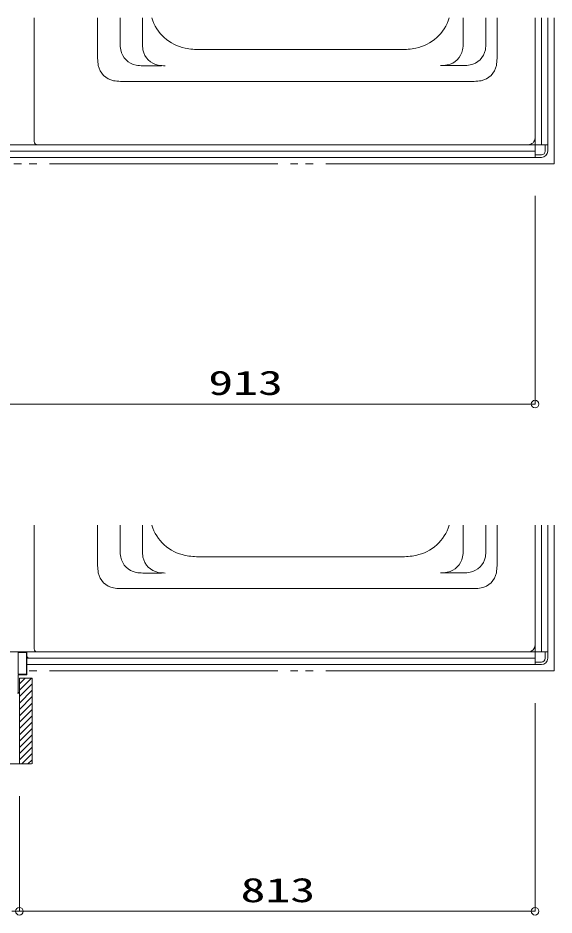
# Model space of a CAD drawing. Units: millimetres on the paper. Extents: x -305 to 305, y -152 to 152.
# Drawn here: x 16.8 to 59.1, y -68.2 to 2.6 of the extents above; entities that cross this region are included whole.
import ezdxf
from ezdxf.enums import TextEntityAlignment as Align

# ---------------------------------------------------------------- set-up
doc = ezdxf.new("R2010")
doc.units = ezdxf.units.MM
doc.linetypes.add('LONG_DOUBLE_CHAIN', pattern=[21.8, 18, -1, 0.6, -0.6, 0.6, -1])
doc.layers.add('0-0_0', color=7, linetype='Continuous', lineweight=9)
doc.layers.add('0-1_VIEW0001', color=7, linetype='Continuous', lineweight=9)
doc.styles.add('ＭＳ ゴシック', font='')
doc.styles.get('ＭＳ ゴシック').set_extended_font_data('MS Gothic')

# ---------------------------------------------------------------- blocks, each defined once
blk = doc.blocks.new('_ORIGIN')
at = {"layer": '0-0_0'}
blk.add_line((0, 0), (-1, 0), dxfattribs=at)
blk.add_circle((0, 0), 0.5, dxfattribs=at)

msp = doc.modelspace()

# ---------------------------------------------------------------- linework, layer by layer
at = {"layer": '0-1_VIEW0001'}
for p, q in [((18.066, 2.573), (18.066, -7.177)), ((23.066, 2.573), (23.066, -0.629)), ((24.842, 2.573), (24.842, 0.595)), ((26.592, 2.573), (26.592, 0.595)), ((51.897, 2.573), (51.897, 0.61)), ((53.697, 2.573), (53.697, 0.61)), ((54.566, -0.629), (54.566, 2.573)), ((57.566, -8.427), (57.566, 2.573)), ((57.566, -6.877), (57.566, 2.573)), ((58.066, -7.427), (58.066, 2.573)), ((58.566, 2.573), (58.566, -7.427)), ((31.163, 0.073), (46.968, 0.073)), ((28.092, -1.202), (26.64, -1.202)), ((50.324, -1.187), (51.899, -1.187)), ((37.816, -2.427), (24.864, -2.427)), ((37.816, -2.427), (52.768, -2.427)), ((57.016, -7.427), (18.316, -7.427)), ((58.566, -7.427), (58.166, -7.427)), ((58.366, -7.427), (58.366, -7.927)), ((58.566, -7.427), (58.566, -7.927)), ((12.491, -7.927), (57.566, -7.927)), ((12.491, -8.427), (57.566, -8.427)), ((57.566, -8.427), (12.491, -8.427)), ((57.566, -8.427), (57.566, -8.027)), ((58.066, -8.227), (57.566, -8.227)), ((58.066, -8.427), (57.566, -8.427)), ((57.566, -11.467), (57.566, -27.875)), ((56.966, -27.875), (12.491, -27.875)), ((18.066, -37.427), (18.066, -47.177)), ((23.066, -37.427), (23.066, -40.629)), ((24.842, -37.427), (24.842, -39.405)), ((26.592, -37.427), (26.592, -39.405)), ((51.897, -37.427), (51.897, -39.39)), ((53.697, -37.427), (53.697, -39.39)), ((54.566, -40.629), (54.566, -37.427)), ((57.566, -48.427), (57.566, -37.427)), ((57.566, -46.877), (57.566, -37.427)), ((58.066, -47.427), (58.066, -37.427)), ((58.566, -37.427), (58.566, -47.427)), ((31.163, -39.927), (46.968, -39.927)), ((28.092, -41.202), (26.64, -41.202)), ((50.324, -41.187), (51.899, -41.187)), ((37.816, -42.427), (24.864, -42.427)), ((37.816, -42.427), (52.768, -42.427)), ((17.443, -47.427), (16.017, -47.427)), ((16.791, -49.167), (16.791, -47.487)), ((16.806, -47.472), (17.431, -47.472)), ((17.446, -47.487), (17.446, -49.167)), ((17.491, -47.477), (17.491, -47.812)), ((17.491, -47.882), (17.491, -49.177)), ((17.491, -47.927), (57.566, -47.927)), ((17.506, -47.827), (17.556, -47.827)), ((17.556, -47.867), (17.506, -47.867)), ((17.566, -47.837), (17.566, -47.857)), ((57.016, -47.427), (18.316, -47.427)), ((57.566, -48.427), (57.566, -48.027)), ((58.566, -47.427), (58.166, -47.427)), ((58.366, -47.427), (58.366, -47.927)), ((58.566, -47.427), (58.566, -47.927)), ((17.491, -48.427), (57.566, -48.427)), ((57.566, -48.427), (17.491, -48.427)), ((58.066, -48.227), (57.566, -48.227)), ((58.066, -48.427), (57.566, -48.427)), ((16.791, -49.242), (16.791, -50.612)), ((17.431, -49.182), (16.806, -49.182)), ((17.441, -49.227), (16.806, -49.227)), ((16.891, -49.952), (17.341, -49.502)), ((16.891, -50.452), (17.841, -49.502)), ((16.891, -49.502), (17.891, -49.502)), ((16.891, -56.252), (16.891, -49.502)), ((17.891, -56.252), (17.891, -49.502)), ((16.891, -50.952), (17.891, -49.952)), ((16.876, -50.677), (16.756, -50.677)), ((16.806, -50.627), (16.876, -50.627)), ((16.891, -51.452), (17.891, -50.452)), ((16.891, -51.952), (17.891, -50.952)), ((16.891, -52.452), (17.891, -51.452)), ((57.566, -51.467), (57.566, -67.875)), ((16.891, -52.952), (17.891, -51.952)), ((16.891, -53.452), (17.891, -52.452)), ((16.891, -53.952), (17.891, -52.952)), ((16.891, -54.452), (17.891, -53.452)), ((16.891, -54.952), (17.891, -53.952)), ((16.891, -55.447), (17.891, -54.447)), ((16.891, -55.942), (17.891, -54.942)), ((17.076, -56.252), (17.891, -55.437)), ((17.84, -56.252), (-17.759, -56.252)), ((17.571, -56.252), (17.891, -55.932)), ((16.891, -58.792), (16.891, -67.875)), ((16.891, -58.792), (16.891, -67.875)), ((56.966, -67.875), (17.491, -67.875))]:
    msp.add_line(p, q, dxfattribs=at)
at = {"layer": '0-1_VIEW0001', "linetype": 'LONG_DOUBLE_CHAIN'}
for p, q in [((59.066, 2.573), (59.066, -8.927)), ((59.066, -8.927), (12.491, -8.927)), ((59.066, -37.427), (59.066, -48.927)), ((59.066, -48.927), (17.491, -48.927))]:
    msp.add_line(p, q, dxfattribs=at)
at = {"layer": '0-1_VIEW0001'}
for points in [[(12.441, -7.427), (58.566, -7.427), (58.566, 2.573)], [(17.441, -47.427), (58.566, -47.427), (58.566, -37.427)]]:
    msp.add_lwpolyline(points, dxfattribs=at)
for centre, radius, start, end in [((30.666, 3.623), 3.5, 197.46284, 258.52166), ((47.466, 3.623), 3.5, 281.47834, 342.53716), ((27.842, 0.595), 3, 180, 190.47531), ((26.367, 0.323), 1.5, 190.47531, 259.52468), ((29.592, 0.595), 3, 180, 190.47531), ((28.117, 0.323), 1.5, 190.47531, 259.52468), ((31.163, 6.073), 6, 258.52166, 270), ((46.968, 6.073), 6, 270, 281.47834), ((50.372, 0.338), 1.5, 280.47531, 349.52468), ((48.897, 0.61), 3, 349.52468, 0.00001), ((52.172, 0.338), 1.5, 280.47531, 349.52468), ((50.697, 0.61), 3, 349.52468, 0.00001), ((26.066, -0.629), 3, 180, 190.47531), ((51.566, -0.629), 3, 349.52468, 0.00001), ((24.591, -0.902), 1.5, 190.47531, 259.52468), ((26.64, 1.798), 3, 259.52469, 270), ((28.39, 1.798), 3, 259.52469, 270), ((50.099, 1.813), 3, 270, 280.47531), ((51.899, 1.813), 3, 270, 280.47531), ((53.041, -0.902), 1.5, 280.47531, 349.52468), ((24.864, 0.573), 3, 259.52469, 270), ((52.768, 0.573), 3, 270, 280.47531), ((57.016, -6.877), 0.55, 270, 0.00001), ((18.316, -7.177), 0.25, 180, 270), ((58.066, -7.927), 0.3, 270, 0), ((58.066, -7.927), 0.5, 270, 0), ((30.666, -36.377), 3.5, 197.46284, 258.52166), ((47.466, -36.377), 3.5, 281.47834, 342.53716), ((27.842, -39.405), 3, 180, 190.47531), ((29.592, -39.405), 3, 180, 190.47531), ((48.897, -39.39), 3, 349.52468, 0.00001), ((50.697, -39.39), 3, 349.52468, 0.00001), ((26.367, -39.677), 1.5, 190.47531, 259.52468), ((28.117, -39.677), 1.5, 190.47531, 259.52468), ((31.163, -33.927), 6, 258.52166, 270), ((46.968, -33.927), 6, 270, 281.47834), ((50.372, -39.662), 1.5, 280.47531, 349.52468), ((52.172, -39.662), 1.5, 280.47531, 349.52468), ((26.066, -40.629), 3, 180, 190.47531), ((51.566, -40.629), 3, 349.52468, 0.00001), ((24.591, -40.902), 1.5, 190.47531, 259.52468), ((26.64, -38.202), 3, 259.52469, 270), ((28.39, -38.202), 3, 259.52469, 270), ((50.099, -38.187), 3, 270, 280.47531), ((51.899, -38.187), 3, 270, 280.47531), ((53.041, -40.902), 1.5, 280.47531, 349.52468), ((24.864, -39.427), 3, 259.52469, 270), ((52.768, -39.427), 3, 270, 280.47531), ((18.316, -47.177), 0.25, 180, 270), ((57.016, -46.877), 0.55, 270, 0), ((16.806, -47.487), 0.015, 90, 180), ((17.431, -47.487), 0.015, 0, 90), ((17.441, -47.477), 0.05, 0, 90), ((17.506, -47.812), 0.015, 180, 270), ((17.506, -47.882), 0.015, 90, 180), ((17.556, -47.837), 0.01, 0, 90), ((17.556, -47.857), 0.01, 270, 0), ((58.066, -47.927), 0.3, 270, 0), ((58.066, -47.927), 0.5, 270, 0), ((16.806, -49.167), 0.015, 180, 270), ((16.806, -49.242), 0.015, 90, 180), ((17.431, -49.167), 0.015, 270, 0), ((17.441, -49.177), 0.05, 270, 0), ((16.806, -50.612), 0.015, 180, 270), ((16.876, -50.642), 0.015, 0, 90), ((16.876, -50.662), 0.015, 270, 0)]:
    msp.add_arc(centre, radius, start, end, dxfattribs=at)

# ---------------------------------------------------------------- block references
at = {"layer": '0-1_VIEW0001', "xscale": 0.6, "yscale": 0.6}
for p in [(57.566, -27.875), (16.891, -67.875), (57.566, -67.875)]:
    msp.add_blockref('_ORIGIN', p, dxfattribs=at)
at = {"layer": '0-1_VIEW0001', "xscale": 0.6, "yscale": 0.6, "rotation": 180}
msp.add_blockref('_ORIGIN', (16.891, -67.875), dxfattribs=at)

# ---------------------------------------------------------------- texts
at = {"layer": '0-1_VIEW0001', "style": 'ＭＳ ゴシック', "width": 1.5}
for s, p in [('913', (31.794, -27.736)), ('813', (34.341, -67.736))]:
    msp.add_text(s, height=1.921, dxfattribs=at).set_placement(p, align=Align.BOTTOM_LEFT)

doc.saveas('drawing.dxf')
